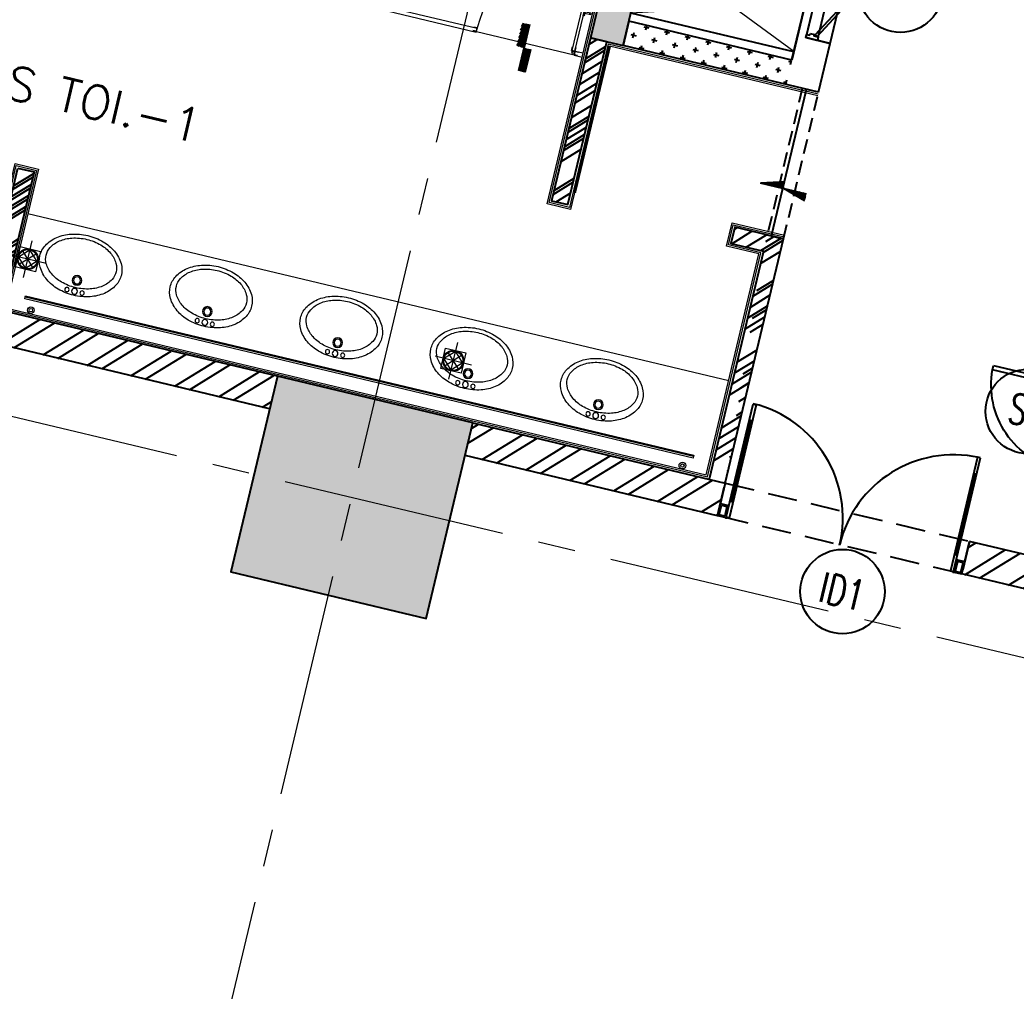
# Model space of a CAD drawing. Header units: millimetres. Extents: x 783817721 to 783927949, y 1443754877 to 1443839643.
# Drawn here: x 783833780 to 783839729, y 1443801996 to 1443807797 of the extents above; entities that cross this region are included whole.
import ezdxf
from ezdxf.enums import TextEntityAlignment as Align

# ---------------------------------------------------------------- set-up
doc = ezdxf.new("R2010")
doc.units = ezdxf.units.MM
doc.header["$LTSCALE"] = 700
doc.header["$PDMODE"] = 32
doc.header["$PDSIZE"] = 0.35
for name, pattern in [('( Hidden )', [0.375, 0.25, -0.125]), ('CENTER2', [28.575000000000003, 19.05, -3.175, 3.175, -3.175]), ('DASHED2', [0.375, 0.25, -0.125]), ('HIDDEN', [9.524999999999999, 6.35, -3.175]), ('HIDDEN2', [0.1875, 0.125, -0.0625])]:
    doc.linetypes.add(name, pattern=pattern)
doc.layers.get('0').update_dxf_attribs({"linetype": 'CONTINUOUS'})
doc.layers.get('Defpoints').update_dxf_attribs({"linetype": 'CONTINUOUS'})
for name, color, linetype in [('A-COL', 31, 'CONTINUOUS'), ('A-COL-HAT', 250, 'CONTINUOUS'), ('A-CONSTURCTION LINE HUB-04', 7, 'DASHED2'), ('A-DIM-GRID', 3, 'CONTINUOUS'), ('A-DOOR', 1, 'CONTINUOUS'), ('A-HATC-SECTN', 9, 'CONTINUOUS'), ('A-HATCH', 8, 'CONTINUOUS'), ('A-LINTEL', 8, 'HIDDEN2'), ('A-SILL', 2, 'CONTINUOUS'), ('A-SILL-XXX', 2, 'CONTINUOUS'), ('A-TAG-DOOR', 2, 'CONTINUOUS'), ('A-TAG-RMNAME', 6, 'CONTINUOUS'), ('A-TILE DROP', 8, 'CONTINUOUS'), ('A-WALL 100', 5, 'CONTINUOUS'), ('A-WALL 150', 6, 'CONTINUOUS'), ('A-WALL-XXX', 7, 'CONTINUOUS'), ('N-DOOR', 10, 'CONTINUOUS')]:
    doc.layers.add(name, color=color, linetype=linetype)
for name, color, linetype, lineweight in [('A-CUTOUT BELOW', 8, 'HIDDEN', 5), ('A-GRID', 31, 'CENTER2', 5), ('A-INT-FIXTURE', 250, 'CONTINUOUS', 9)]:
    doc.layers.add(name, color=color, linetype=linetype, lineweight=lineweight)
doc.styles.add('ROMANS', font='romans.shx')
doc.dimstyles.new('A-DIM-GRID-100', dxfattribs={"dimscale": 100, "dimtxt": 3, "dimasz": 2.25, "dimexe": 0.18, "dimexo": 0, "dimgap": 0.75, "dimtad": 1, "dimdec": 0, "dimzin": 0, "dimdsep": 46, "dimtxsty": 'ROMANS', "dimblk": 'AR-DIM-ARROW', "dimcen": 2, "dimclrd": 256, "dimclre": 8, "dimclrt": 7, "dimaunit": 1, "dimadec": 0, "dimazin": 0, "dimtfac": 1, "dimtdec": 0, "dimtix": 1, "dimtofl": 0, "dimtmove": 2, "dimatfit": 3, "dimldrblk": 'AR-LED-ARROW', "dimfxl": 0.18, "dimtolj": 1, "dimtzin": 0, "dimlwd": -1, "dimlwe": -1, "dimarcsym": 0})
pattern_1 = [(45, (0, 0), (-26.51650429449553, 26.51650429449553), [])]
pattern_2 = [(31.58264065913059, (783812088.3876706, 1443708293.096645), (-99.7701511760467, 162.2842165286223), []), (31.58264065913059, (783812175.7391644, 1443708272.258614), (-99.7701511760467, 162.2842165286223), [])]
pattern_3 = [(31.58264065913059, (783812088.3876706, 1443708293.096645), (-199.5403023520934, 324.5684330572446), []), (31.58264065913059, (783812175.7391644, 1443708272.258614), (-199.5403023520934, 324.5684330572446), []), (31.58264065913059, (783812263.0906577, 1443708251.420583), (-199.5403023520934, 324.5684330572446), []), (31.58264065913059, (783812350.442346, 1443708230.582506), (-199.5403023520934, 324.5684330572446), [])]
pattern_4 = [(31.5826028830894, (783888814.2766608, 1443798714.851827), (-149.6550662690944, 243.4264234630107), []), (31.5826028830894, (783888879.7902707, 1443798699.223261), (-149.6550662690944, 243.4264234630107), []), (31.5826028830894, (783888945.3038807, 1443798683.594694), (-149.6550662690944, 243.4264234630107), []), (31.5826028830894, (783889010.8176364, 1443798667.966094), (-149.6550662690944, 243.4264234630107), [])]

# ---------------------------------------------------------------- blocks, each defined once
blk = doc.blocks.new('T-DOOR')
for p, q in [((15.62951093912124, 751.8341574668884), (14.16014873981476, 753.3035955429077)), ((15.62890392541885, 682.7063477039337), (15.62951093912124, 751.8341574668884)), ((14.15850394964218, 679.8459477424622), (15.62890392541885, 682.7063477039337)), ((17.09752094745636, 690.1299450397491), (21.50492608547211, 693.0683166980742)), ((21.50492638349533, 706.2904205322266), (17.11766242980957, 707.7596814632415)), ((27.38110065460205, 707.7593402862548), (24.44337409734726, 706.2904200553894)), ((24.45928508043289, 693.0680127143859), (27.38110053539276, 690.1296417713165)), ((5.33676677942276, 298.6915349960327), (6.807166874408722, 301.5519354343414)), ((6.807166755199432, 347.1733775138855), (5.337804615497589, 348.6428155899048)), ((6.807166874408722, 301.5519354343414), (6.807166755199432, 347.1733775138855)), ((37.85666352510452, 331.0127501487732), (37.85635834932327, 316.3202040195465)), ((-750.9999997019768, 24.99999952316284), (-750.9999997019768, -7.152557373e-07)), ((-5.96046448e-08, 25), (1.192092896e-07, 0))]:
    blk.add_line(p, q)
at = {"color": 8}
blk.add_line((-749.9999997019768, -1), (-0.9999998211860656, -1.000000953674316), dxfattribs=at)
for points in [[(-26.7935534119606, 759.180643081665), (-34.1393306851387, 757.7116844654083), (-34.13952034711838, 750.3659455776213), (-26.79381877183914, 748.8966076374054)], [(-25.32482266426086, 743.0199780464172), (-26.79397070407868, 743.0200159549713), (-26.79343956708908, 763.5880870819092), (0.9383352994918824, 763.5877192020416), (0.9378041625022888, 743.0196487903595), (-2.000491559505462, 743.0197243690491), (-1.999999642372131, 762.0680537223815), (-25.32433080673218, 762.0683069229126)], [(-2, 762.0683069229126), (-25.32433068752289, 762.0683069229126), (-25.3243305683136, 26.99999952316284), (-1.99999988079071, 26.99999928474426)], [(0.9374366998672484, 753.3036839962006), (14.15911096334457, 753.3035957813263), (14.15850394964218, 679.8459477424622), (0.936829686164856, 679.8460359573363)], [(6.815306305885314, 778.2790467739105), (11.22210502624511, 778.279046535492), (11.22210502624511, 753.303418636322), (6.815306305885314, 753.303418636322)], [(17.09752112627029, 707.7596814632415), (15.62791723012924, 707.7596817016602), (15.62791728973389, 690.1299452781677), (17.09752106666565, 690.1299450397491)], [(24.44288074970245, 693.0680127143859), (21.5049262046814, 693.0680129528046), (21.5049262046814, 706.290420293808), (24.44288074970245, 706.290420293808)], [(30.31985157728195, 707.7593405246735), (27.38110059499741, 707.7593405246735), (27.38110053539276, 690.1296417713165), (30.31985151767731, 690.1296417713165)], [(-2.008485615253448, 348.6427521705627), (5.33676677942276, 348.6428158283234), (5.33676677942276, 298.6915349960327), (-2.008485615253448, 298.6914715766907)], [(48.14061760902404, 316.3202040195465), (6.806749463081359, 316.3202042579651), (6.806749463081359, 331.0127501487732), (48.14061766862869, 331.0127501487732)]]:
    blk.add_lwpolyline(points, close=True)
for points in [[(-776.7510416507721, 0), (-776.7510416507721, -1), (-749.9999996423721, -0.9999997615814208), (-749.9999996423721, 25.99999928474427), (-776.7510415315628, 25.99999904632568), (-776.7510415911674, 24.99999928474426), (-750.9999997019768, 24.99999952316284), (-750.9999997019768, 0), (-776.7510415315628, 2.384185791e-07)], [(-2.000000059604644, 52.75104165077209), (-0.9999999403953552, 52.75104141235352), (-1.000000059604644, 25.99999928474427), (-26.3243305683136, 25.9999988079071), (-26.32433050870896, 52.75104045867919), (-25.3243305683136, 52.75104093551636), (-25.32433068752289, 26.99999880790711), (-1.99999988079071, 26.99999928474426), (-2.000000059604644, 52.75104141235352)], [(25.75104212760925, 4.768371582e-07), (25.75104200839997, -0.9999995231628416), (-0.9999998211860656, -0.9999995231628416), (-1, 25.99999952316284), (25.75104188919068, 25.99999952316284), (25.75104194879532, 24.99999976158142), (0, 24.99999976158142), (1.192092896e-07, 4.768371582e-07), (25.75104200839997, 4.768371582e-07)]]:
    blk.add_lwpolyline(points)
for radius in [10.12499965708017, 9.124999657080172]:
    blk.add_circle((-11.12499964237213, 15.87499976158142), radius)
blk.add_arc((-14.54024678468704, 28.44103002548218), 735.2491660637323, 90.95489770892227, 180.190221112596, dxfattribs=at)
blk = doc.blocks.new('TILE DROPE')
at = {"layer": 'A-TILE DROP'}
h = blk.add_hatch(dxfattribs=at)
h.set_pattern_fill('ANSI31', color=256, scale=300)
h.set_pattern_definition(pattern_1)
h.paths.add_polyline_path([(5831274.573197973, 4325034.434176441), (5831198.573197973, 4325034.434176441), (5831198.573197973, 4325286.43417644), (5831274.573197973, 4325286.43417644)])
h = blk.add_hatch(dxfattribs=at)
h.set_pattern_fill('ANSI31', color=256, scale=300)
h.set_pattern_definition(pattern_1)
h.paths.add_polyline_path([(5831274.573197973, 4325034.434176441), (5831350.573197973, 4325034.434176441), (5831350.573197973, 4324782.43417644), (5831274.573197973, 4324782.43417644)])
blk.add_line((5831274.573197973, 4325286.43417644), (5831274.573197973, 4324782.43417644), dxfattribs=at)
blk = doc.blocks.new('WB 3')
for points in [[(-250, -159.1303787532275, 0.1293684893989128), (-232.3882984380486, -226.059151656857, 0.1063826227484079), (-176.7766952966363, -288.6295857728576, 0.0846107690955502), (-98.76025777096795, -327.6161080110622, 0.0737848785762292), (-2.84e-14, -342.2699136369486, 0.0737848785762384), (98.76025777097318, -327.6161080110596, 0.0846107690955502), (176.7766952966362, -288.6295857728577, 0.1063826227484126), (232.3882984380499, -226.0591516568544, 0.1293684893989083), (250, -159.1303787532276, 0.1293684893989083), (232.3882984380499, -92.20160584960092, 0.1063826227484126), (176.7766952966363, -29.63117173359757, 0.0846107690955331), (98.76025777096923, 9.355350504609588, 0.07378487857621499), (0, 24.0091561304933, 0.07378487857621699), (-98.76025777096659, 9.355350504609618, 0.08461076909554), (-176.7766952966363, -29.63117173359754, 0.1063826227484032), (-232.3882984380472, -92.20160584959558, 0.1293684893989172)], [(-215.1162790697675, -170.7582857299717, 0.1293684893988883), (-202.0226503276794, -220.5172770165973, 0.1063826227484127), (-156.1619186901664, -272.1166865883756, 0.0846107690955259), (-88.6313326874693, -305.8631992010247, 0.0737848785762556), (-2.84e-14, -319.0140996834602, 0.0737848785763097), (88.63133268752472, -305.8631992010035, 0.0846107690954658), (156.161918690165, -272.1166865883731, 0.1063826227484069), (202.0226503276794, -220.5172770166, 0.129368489398897), (215.1162790697674, -170.7582857299718, 0.12936848939889), (202.0226503276794, -120.9992944433463, 0.106382622748425), (156.1619186901598, -69.39988487156269, 0.0846107690955857), (88.63133268739261, -35.65337225889776, 0.0737848785761731), (0, -22.50247177648342, 0.0737848785761748), (-88.63133268738994, -35.65337225889243, 0.0846107690956041), (-156.1619186901651, -69.39988487156792, 0.1063826227484067), (-202.0226503276767, -120.9992944433436, 0.1293684893988953)]]:
    blk.add_lwpolyline(points, format="xyb", close=True)
for centre, radius in [((-46.51162790697671, 0), 12.7906976744186), ((0, 0), 17.44186046511628), ((46.51162790697673, 0), 12.7906976744186), ((0, -66.78325332612786), 29.06976744186046), ((0, -66.78325332612786), 20.93023255813953)]:
    blk.add_circle(centre, radius)
blk = doc.blocks.new('FLR TRAP 5')
for p, q in [((-62.50000000001454, 62.50000000001454), (62.49999999998546, 62.50000000001454)), ((-62.50000000001454, -62.49999999998546), (-62.50000000001454, 62.50000000001454)), ((-1.45448e-11, 112.5000000000145), (-1.45448e-11, -112.4999999999854)), ((62.49999999998546, 62.50000000001454), (62.49999999998546, -62.49999999998546)), ((112.4999999999854, 1.45448e-11), (-112.5000000000145, -1.4559e-11)), ((1.007608666419407, 57.57615116132364), (-57.57615116129453, -1.0076086663612)), ((-57.57615116129453, 1.007608666419393), (1.007608666419407, -57.57615116129455)), ((40.71872086507211, 40.71872086507209), (-40.71872086510119, -40.718720865043)), ((-40.71872086510119, 40.71872086507209), (40.71872086507211, -40.718720865043)), ((-1.007608666332082, 57.57615116132364), (57.57615116132365, -1.0076086663612)), ((57.57615116132365, 1.007608666419393), (-1.007608666332082, -57.57615116129455)), ((62.49999999998546, -62.49999999998546), (-62.50000000001454, -62.49999999998546))]:
    blk.add_line(p, q)
for radius in [62.58496728986274, 57.58496728986274]:
    blk.add_circle((-1.45448e-11, 1.45448e-11), radius)
blk = doc.blocks.new('125')
at = {"layer": 'A-INT-FIXTURE'}
h = blk.add_hatch(dxfattribs=at)
h.set_pattern_fill('GOST_GLASS', color=256, scale=0.9999999999999971, angle=-450.0000000129981, style=0)
h.set_pattern_definition([(301.5826028437715, (280146.7547101378, -12001.11393332481), (-1.968952387688357, -8.253679573076234), [4.999999999999967, -6.999999999999959]), (301.5826028437715, (280146.2624720931, -12003.17735147476), (-1.968952387688357, -8.253679573076234), [1.999999999999989, -9.999999999999934]), (301.5826028437715, (280148.8181295395, -12001.6061694622), (-1.968952387688357, -8.253679573076234), [1.999999999999989, -9.999999999999934])])
h.paths.add_polyline_path([(280143.2134216428, -8864.246218442917), (280143.2134217024, -8858.246228218079), (276040.7531757951, -8858.246217489243), (276040.7531757355, -8864.246218681335)])
for p, q in [((279165.2133207321, -6426.246110439301), (279165.2133226991, -6576.246111631393)), ((277490.2110751271, -6701.246265172958), (278292.412299037, -6701.24623632431)), ((277565.2131695747, -6676.246261835098), (278292.412299037, -6676.246239900589)), ((278943.2133674622, -6676.246244668961), (278894.0144359469, -6676.246208667755)), ((278943.2133681178, -6701.246207237244), (278894.0144352317, -6701.246206760406)), ((275940.7531576753, -8375.81173658371), (280243.2133995295, -8375.811573505402))]:
    blk.add_line(p, q, dxfattribs=at)
for points in [[(280365.2133265734, -6588.246064424515), (279077.2133367062, -6588.246113300323), (279077.21337533, -7590.246115684509), (278953.2133750319, -7590.246118783951), (278953.2133549452, -5188.246120214462)], [(272952.2132746577, -5188.246356725693), (272952.2134357095, -8864.249310970306), (275806.754511714, -8864.243819236755), (275806.7545443773, -8114.247070550919), (275930.7531490922, -8114.246705055237), (275930.7531766891, -8964.24623632431), (280253.2134225368, -8964.246129989624), (280253.2133687139, -7588.142090082169), (280053.3179323673, -7588.142098426819), (280053.3179273009, -7464.246078968048), (280365.2133632302, -7464.246062517166)], [(280365.213327229, -6598.246065616608), (279087.213336885, -6598.246112823486), (279087.2133752704, -7600.246114492416), (278943.2133748531, -7600.246118545532), (278943.2133548856, -5198.246120691299)], [(272962.2132752538, -5198.246359825134), (272962.2134348154, -8854.249291658401), (275796.7545120716, -8854.243839025497), (275796.7545452118, -8104.247099399567), (275940.7531490922, -8104.246675014496), (275940.7531758547, -8954.246235609055), (280243.2134215236, -8954.246128320694), (280243.2133697271, -7598.142091751099), (280043.3179325461, -7598.142099618912), (280043.3179270625, -7454.246079683304), (280365.2133629918, -7454.246064186096)]]:
    blk.add_lwpolyline(points, dxfattribs=at)
at = {"layer": 'A-INT-FIXTURE', "const_width": 17.99999999999995}
blk.add_lwpolyline([(279087.2133755684, -7498.246115207672), (279087.213336885, -6598.246112823486)], dxfattribs=at)
at = {"layer": 'A-INT-FIXTURE'}
for points in [[(280143.2134210467, -8858.246227025986), (280143.2134205699, -8864.246227741241), (276040.7531757355, -8864.246218681335), (276040.7531754375, -8858.246220827103)], [(280143.2134215832, -8864.246226549149), (280143.2134215236, -8876.246227502823), (276040.7531761527, -8876.246213436127), (276040.7531744838, -8864.246213912964)]]:
    blk.add_lwpolyline(points, close=True, dxfattribs=at)
for centre, radius in [((276091.5067002773, -8933.733284235), 19.99999999999998), ((280091.5706695914, -8933.733295679092), 19.99999999999998), ((276091.5067002773, -8933.733284235), 9.99999999999999), ((280091.5706695914, -8933.733295679092), 9.99999999999999)]:
    blk.add_circle(centre, radius, dxfattribs=at)
at = {"layer": 'A-INT-FIXTURE', "xscale": 0.8010680920605217, "yscale": 0.8010680920605217, "zscale": 0.8010680920605217, "rotation": 2.936940935179689e-06}
blk.add_blockref('T-DOOR', (278894.0144370198, -6696.272911310196), dxfattribs=at)
at = {"layer": 'A-INT-FIXTURE', "xscale": 0.5624999999999987, "yscale": 0.5624999999999987, "zscale": 0.5624999999999987}
blk.add_blockref('TILE DROPE', (-3001498.728488147, -2439556.725122929), dxfattribs=at)
at = {"layer": 'A-INT-FIXTURE', "rotation": 180.0000022126744}
for p, xscale in [((276318.7531579733, -8763.6990442276), -1), ((277118.7531581521, -8763.69901752472), -1), ((277918.7531578541, -8763.698986291885), -1), ((278718.7531577945, -8763.698954820633), -0.9999999999999999), ((279518.7531577349, -8763.698924064636), -0.9999999999999999)]:
    blk.add_blockref('WB 3', p, dxfattribs=dict(at, xscale=xscale))
at = {"layer": 'A-INT-FIXTURE', "rotation": 269.9999998925817}
for p in [(276003.4578562379, -8641.720783233643, -1.205305526077796e-05), (278615.699852109, -8641.720784187317, -1.205305526077796e-05)]:
    blk.add_blockref('FLR TRAP 5', p, dxfattribs=at)
blk = doc.blocks.new('col-2 -15')
at = {"layer": 'A-COL', "ltscale": 0.1}
h = blk.add_hatch(color=250, dxfattribs=at)
h.dxf.hatch_style = 1
h.paths.add_polyline_path([(10850.40703094006, 21099.8903067112), (9649.999994933605, 21099.89030504227), (9649.99999409914, 22000.00000023842), (10849.99999386072, 22000.00000071526), (10849.99999350309, 22200.00000095367), (8549.999993562698, 22200), (8549.999993562698, 22550), (8349.999993503094, 22549.99999976158), (8349.999993383884, 21999.99999976158), (9449.99999397993, 22000), (9449.999994039536, 22000.00000023842), (9449.999993741512, 22000.00000047684), (9449.999995350838, 19549.99999904633), (9649.999996066093, 19550.00000095367), (9649.99999499321, 20899.89030623436), (10850.40703111887, 20899.89030575752)])
at = {"layer": 'A-COL-HAT', "ltscale": 0.1}
h = blk.add_hatch(color=256, dxfattribs=at)
h.dxf.hatch_style = 1
h.paths.add_polyline_path([(8100.000000178814, 17149.99994182587), (8100.00000089407, 15949.99994158745), (9300.000000059605, 15949.99994158745), (9300.00000011921, 17149.99994182587)])
at = {"layer": 'A-COL', "ltscale": 0.1}
blk.add_line((9649.999996125698, 19550.00000071526), (9649.99999499321, 20899.89030623436), dxfattribs=at)
for points in [[(9449.999994039536, 22000.00000023842), (9449.999993741512, 22000.00000047684), (9449.999995350838, 19549.99999904633), (9649.999995946884, 19550.00000095367)], [(9449.999994039536, 22000.00000023842), (9449.999995529652, 19549.99999880791), (9649.999996125698, 19550.00000071526)]]:
    blk.add_lwpolyline(points, dxfattribs=at)
blk.add_lwpolyline([(8100.000000178814, 17149.99994182587), (8100.00000089407, 15949.99994158745), (9300.000000059605, 15949.99994158745), (9300.00000011921, 17149.99994182587)], close=True, dxfattribs=at)
at = {"layer": 'A-GRID', "color": 1, "ltscale": 0.1}
for p, q in [((8699.999999940395, -5272.462513685226), (8700.000000536442, 48139.09744930267)), ((-3710.599062204361, 16549.99918746948), (95723.80444318056, 16549.99999904633))]:
    blk.add_line(p, q, dxfattribs=at)
blk = doc.blocks.new('1000 SINGLE 1')
for p, q in [((120, 925), (75.00000000000007, 925)), ((75.00000000000007, 925), (75, 75)), ((120, 74.99999999999999), (120, 925)), ((15, -9e-16), (15, 75)), ((15, 75), (75, 75)), ((75, 75), (75, 30)), ((75, 75), (120, 74.99999999999999)), ((75, 30), (110, 30)), ((110, 30), (110, -6.7e-15)), ((925, 29.99999999999995), (890, 29.99999999999995)), ((890, 29.99999999999995), (890, -5.45e-14)), ((985, 74.99999999999993), (925, 74.99999999999993)), ((925, 74.99999999999993), (925, 29.99999999999995)), ((985, -6.03e-14), (985, 74.99999999999993)), ((110, -6.7e-15), (15, -9e-16)), ((890, -5.45e-14), (985, -6.03e-14))]:
    blk.add_line(p, q)
at = {"color": 8}
for p, q in [((0, 0), (4.6e-15, 75)), ((4.6e-15, 75), (15, 75)), ((15, -9e-16), (0, 0)), ((15, 75), (15, -9e-16)), ((1000, 74.99999999999993), (985, 74.99999999999993)), ((985, 74.99999999999993), (985, -6.03e-14)), ((1000, -6.12e-14), (1000, 74.99999999999993)), ((985, -6.03e-14), (1000, -6.12e-14))]:
    blk.add_line(p, q, dxfattribs=at)
blk.add_arc((75, 75), 850, 0, 90, dxfattribs=at)
blk = doc.blocks.new('1.5m door')
for p, q in [((2519273.802538753, -532057.0602469444), (2519254.802445531, -532057.060246706)), ((2520631.809193015, -532057.059928894), (2520650.809286058, -532057.059928894)), ((2519254.802445531, -532554.5626847744), (2519273.802538753, -532554.5626838207)), ((2520650.809286118, -532554.562366724), (2520631.809192836, -532554.5623664856))]:
    blk.add_line(p, q)
at = {"color": 8}
for p, q in [((2520641.309239566, -532554.5623672009), (2520641.309239805, -532057.059928894)), ((2519264.30249238, -532554.5626847744), (2519264.302492321, -532059.5597531796))]:
    blk.add_line(p, q, dxfattribs=at)
for points in [[(2519254.80244565, -531959.5592625141), (2519273.802538574, -531959.5592627525), (2519273.802538812, -532654.5631742477), (2519254.802445889, -532654.5631744862)], [(2520650.809286118, -531957.0594387054), (2520631.809193254, -531957.059438467), (2520631.809193373, -532654.5628564358), (2520650.809286356, -532654.5628564358)], [(2519202.802190721, -532582.0628192425), (2519252.802435756, -532582.0628190041), (2519252.802435994, -532657.0631866455), (2519202.802190959, -532657.0631864071)], [(2519210.802230179, -532590.06285882), (2519244.802396774, -532590.06285882), (2519244.802396894, -532649.0631477833), (2519210.802229822, -532649.063147068)], [(2520702.809541166, -532582.0625011921), (2520652.809295893, -532582.0625009537), (2520652.809296191, -532657.0628685951), (2520702.809541106, -532657.0628688335)], [(2520694.809501588, -532590.0625405312), (2520660.809335351, -532590.0625402927), (2520660.809335053, -532649.0628299713), (2520694.809502006, -532649.0628299713)]]:
    blk.add_lwpolyline(points, close=True)
for centre in [(2519255.302448213, -532657.0631868839), (2520650.309283853, -532657.0628693104)]:
    blk.add_circle(centre, 2.500012250156782)
for centre, radius, start, end in [((2519251.295570612, -532658.5619997978), 701.5110091208705, 359.9182699290106, 89.71357485209845), ((2520651.416247308, -532655.5982410908), 698.6119163730591, 90.82895092805374, 180.1201294560243)]:
    blk.add_arc(centre, radius, start, end, dxfattribs=at)
blk = doc.blocks.new('TAG-DOOR-WINOW')
blk.add_circle((0, 0), 2.8)
at = {"style": 'ROMANS', "width": 0.7}
blk.add_attdef('DW', text='', height=2, dxfattribs=at).set_placement((0, 0), align=Align.MIDDLE_CENTER)
blk = doc.blocks.new('IH')
for p, q in [((0, 71), (0, 0)), ((20, 71), (0, 71)), ((20.00000000005821, 71), (20, 46.42307692307804)), ((879.9999999999997, 71), (20.00000000005457, 71.00000000000726)), ((879.9999999999416, 71), (879.9999999999997, 46.42307692307804)), ((879.9999999999997, 71), (899.9999999999997, 71)), ((899.9999999999997, 71), (899.9999999999997, 0)), ((0, 0), (20.00000000005821, 0)), ((20, 46.42307692307804), (30, 46.42307692307804)), ((20, 0), (20, 19.61188811188913)), ((20, 19.61188811188913), (29.9999999999418, 19.61188811186002)), ((20, -7.276000000000001e-12), (882.7622377622391, 0)), ((30, 19.61188811188913), (30, 46.42307692307804)), ((879.9999999999997, 46.42307692307804), (869.9999999999999, 46.42307692310715)), ((869.9999999999999, 19.61188811191823), (869.9999999999999, 46.42307692310715)), ((879.9999999999997, 19.61188811188913), (870.0000000000581, 19.61188811188913)), ((879.9999999999997, 0), (879.9999999999997, 19.61188811188913)), ((899.9999999999997, 0), (879.9999999999416, 0))]:
    blk.add_line(p, q)
for points in [[(28.79589034966445, 51.30466307917647), (21.50000000004261, 64.41076791647633), (395.8977281855754, 272.8300355706738), (403.1936185351971, 259.7239307333738)], [(871.2041096503356, 51.30466307917318), (496.8063814648028, 259.7239307333705), (504.1022718144247, 272.8300355706703), (878.4999999999573, 64.41076791647303)]]:
    blk.add_lwpolyline(points, close=True)
at = {"color": 8}
for centre, radius, start, end in [((20.28661836110758, 64.24160370618948), 429.7158658308628, 0.9011618615983678, 39.09539754827856), ((877.9613768996456, 64.47174596385307), 428.0618258529983, 140.7770848531762, 179.1261638338901)]:
    blk.add_arc(centre, radius, start, end, dxfattribs=at)
for centre, start, end in [((23.00000000017463, 71), 0, 180), ((23.00000000017463, 71), 180, 0), ((876.9999999998253, 71), 0, 180), ((876.9999999998253, 71), 180, 0)]:
    blk.add_arc(centre, 1.5, start, end)
blk = doc.blocks.new('A$Cc2280a50')
at = {"layer": 'A-CUTOUT BELOW'}
for p, q in [((-1000.00704574585, -200.0013039112091), (-600.0066528320312, -500.0007836818695)), ((-1000.006655812263, -500.0013041496277), (-300.0070434808731, -200.000391960144)), ((-600.0000001788139, -499.9999995231628), (-1000.000000178814, -199.9999990463257)), ((-600.0055457353592, -1350.258213281631), (-300.0070480704308, -200.0003936290741)), ((-600.0000000596046, -500), (-300.0120551437077, -1650.254866123195)), ((-1000.005548596382, -1350.25873374939), (-300.0051552057266, -1650.257823228836)), ((-1000.005157768726, -1650.25873374939), (-600.0055457353592, -1350.258213281631)), ((-1000.003262519836, -3050.001305580139), (-300.0020879507065, -4000.000391960144)), ((-300.0000001192093, -3050.000391721725), (-1000.002087295055, -4000.001306533813)), ((-3199.999569714069, -3550.000052690506), (-4199.999569714069, -3250.000053405762)), ((-3899.999568104744, -4099.861926078796), (-4199.999569714069, -3250.000053405762)), ((-3899.999569118023, -3550.000054121017), (-3199.999569952488, -3250.000052213669)), ((-3899.999568462372, -3550.000054121017), (-4199.999571979046, -4399.861925363541)), ((-3199.999569773674, -4099.861927270889), (-4199.999569654465, -4399.861925601959)), ((-3899.999569237232, -4099.861925601959), (-3199.999570071697, -4395.861926555634)), ((-1000.001760303974, -4200.001304626465), (-300.0005872249603, -5150.000391483307)), ((-300.0005879402161, -4200.001304626465), (-1000.001759171486, -5150.000392198563))]:
    blk.add_line(p, q, dxfattribs=at)
for points in [[(-300.0000002384186, -2850.001934528351), (-1000.00489372015, -1850.001306295395)], [(-300.0048944354057, -1850.000391960144), (-1000.003588914871, -2850.001306056976)]]:
    blk.add_lwpolyline(points, dxfattribs=at)
at = {"layer": 'A-SILL-XXX'}
for p, q in [((-1000.000000178814, -199.9999990463257), (-1000, -499.9999990463257)), ((-600.006652712822, -500.0007841587067), (-1000.006656110287, -500.0013055801392)), ((-600.0000001788139, -499.9999995231628), (-1000.000000059605, -499.9999992847443)), ((-600.0055457949638, -1350.25821352005), (-600.006652712822, -500.0007834434509)), ((-1000.005548596382, -1350.25873374939), (-600.0055457949638, -1350.25821352005)), ((-1000.005548477173, -1350.258733510971), (-1000.005157530308, -1650.254865884781)), ((-1000.005157530308, -1650.254865884781), (-300.0000002980232, -1650.254866123199)), ((-1000.004893839359, -1850.001306295395), (-1000.003588736057, -2850.001305341721)), ((-300.003328025341, -3050.000392436981), (-1000.003327786922, -3050.001305818558)), ((-1000.003327965736, -3050.001305580139), (-1000.002088069916, -4000.001306295395)), ((-3199.999570071697, -4445.861926794052), (-3199.999569833279, -3250.000052690506)), ((-3199.999569714069, -3550.000052690506), (-3899.999569177628, -3550.000053882599)), ((-3899.999569177628, -3550.000053882599), (-3899.999568998814, -4099.861926078796)), ((-3199.999569654465, -4099.861925125122), (-3899.999568998814, -4099.861926078796)), ((-1000.001826703548, -4200.001305341721), (-300.0018273591995, -4200.000392913818)), ((-1000.001826763153, -4200.001305580139), (-1000.000587165356, -5150.001305580139)), ((-3199.999569416046, -4399.861925601959), (-4199.999571979046, -4399.861925363541))]:
    blk.add_line(p, q, dxfattribs=at)
blk = doc.blocks.new('AR-DIM-ARROW')
at = {"color": 6}
blk.add_line((-0.3535533905933335, -0.3535533905933335), (0.3535533905933335, 0.3535533905933335), dxfattribs=at)
for p, q in [((0, -0.5), (0, 0.5)), ((-1, 0), (0, 0))]:
    blk.add_line(p, q)
blk = doc.blocks.new('*D98')
at = {"layer": 'A-DIM-GRID', "color": 8, "transparency": 16777216}
for p, q in [((783842163.9411302, 1443831689.779889), (783830343.2802594, 1443834509.65203)), ((783832014.7721014, 1443788259.414753), (783819994.1495955, 1443791126.988647))]:
    blk.add_line(p, q, dxfattribs=at)
at = {"layer": 'A-DIM-GRID', "transparency": 16777216}
blk.add_line((783830308.5792177, 1443834286.616522), (783820063.8680339, 1443791341.670597), dxfattribs=at)
at = {"layer": 'Defpoints', "color": 0, "transparency": 16777216}
for p in [(783842163.9411302, 1443831689.779889), (783820011.6582937, 1443791122.811868), (783832014.7721014, 1443788259.414753)]:
    blk.add_point(p, dxfattribs=at)
at = {"layer": 'A-DIM-GRID', "transparency": 16777216, "xscale": 225, "yscale": 225, "zscale": 225}
for p, rotation in [((783830360.7889577, 1443834505.475251), 76.58260137386257), ((783820011.6582937, 1443791122.811868), 256.5826013738626)]:
    blk.add_blockref('AR-DIM-ARROW', p, dxfattribs=dict(at, rotation=rotation))
at = {"layer": 'A-DIM-GRID', "color": 7, "transparency": 16777216, "insert": (783824967.3648973, 1443812866.3533), "char_height": 300, "attachment_point": 5, "rotation": 76.5826013738626, "style": 'ROMANS'}
blk.add_mtext('\\A1;44600', dxfattribs=at)
blk = doc.blocks.new('AR-LED-ARROW')
for p, q in [((-0.3535533905933335, 0.3535533905933335), (-0.3818376618407981, 0.3252691193458723)), ((0, 0), (-0.3818376618407981, 0.3252691193458723)), ((0, 0), (-0.3535533905933335, 0.3535533905933335)), ((0, 0), (-1, 0)), ((0, 0), (-0.3818376618407981, -0.3252691193458723)), ((0, 0), (-0.3535533905933335, -0.3535533905933335)), ((-0.3535533905933335, -0.3535533905933335), (-0.3818376618407981, -0.3252691193458723))]:
    blk.add_line(p, q)
blk = doc.blocks.new('*D99')
at = {"layer": 'A-DIM-GRID', "color": 8, "transparency": 16777216}
for p, q in [((783830850.3232619, 1443824219.385974), (783834035.6101902, 1443837571.835761)), ((783922822.1838353, 1443802938.892019), (783925858.5459169, 1443815667.061613))]:
    blk.add_line(p, q, dxfattribs=at)
at = {"layer": 'A-DIM-GRID', "transparency": 16777216}
blk.add_line((783834250.2921414, 1443837502.117328), (783925635.5104083, 1443815701.762649), dxfattribs=at)
at = {"layer": 'Defpoints', "color": 0, "transparency": 16777216}
for p in [(783830850.3232619, 1443824219.385974), (783925854.3691382, 1443815649.552914), (783922822.1838353, 1443802938.892019)]:
    blk.add_point(p, dxfattribs=at)
at = {"layer": 'A-DIM-GRID', "transparency": 16777216, "xscale": 225, "yscale": 225, "zscale": 225}
for p, rotation in [((783834031.4334115, 1443837554.327062), 166.5826029587621), ((783925854.3691382, 1443815649.552914), 346.5826029587622)]:
    blk.add_blockref('AR-DIM-ARROW', p, dxfattribs=dict(at, rotation=rotation))
at = {"layer": 'A-DIM-GRID', "color": 7, "transparency": 16777216, "insert": (783879995.1110089, 1443826820.798718), "char_height": 300, "attachment_point": 5, "rotation": 346.5826029587621, "style": 'ROMANS'}
blk.add_mtext('\\A1;94400', dxfattribs=at)

msp = doc.modelspace()

# ---------------------------------------------------------------- hatches: boundary and pattern name
at = {"layer": 'A-CONSTURCTION LINE HUB-04'}
h = msp.add_hatch(dxfattribs=at)
h.set_pattern_fill('ANGLE', color=1)
h.set_pattern_definition([(346.5826029032744, (783811518.0437944, 1443793817.24015), (1.620822193343547, 6.794347681533895), [5.08, -1.905]), (76.58260290327445, (783811518.0437944, 1443793817.24015), (-6.794347681533895, 1.620822193343548), [5.079999999999999, -1.905])])
edge = h.paths.add_edge_path()
edge.add_line((783836230.159646, 1443811002.010445), (783835220.7714517, 1443806770.741666))
at = {"layer": 'A-HATC-SECTN'}
h = msp.add_hatch(dxfattribs=at)
h.set_pattern_fill('ZIGZAG', color=1, scale=49.99999999999999, angle=4.232795397838308e-08)
h.set_pattern_definition([(346.5826029456024, (783811518.0437944, 1443793817.24015), (191.2538607058054, 117.5801248728899), [158.75, -158.75]), (76.58260294560243, (783811672.4607872, 1443793780.403282), (-117.5801248728899, 191.2538607058054), [158.7499999999999, -158.7499999999999])])
h.paths.add_polyline_path([(783839223.6581367, 1443805180.459085), (783840747.5633814, 1443804816.924699), (783840894.5240908, 1443805432.9715), (783839370.618846, 1443805796.505886)], flags=9)
at = {"layer": 'A-HATCH'}
h = msp.add_hatch(dxfattribs=at)
h.set_pattern_fill('ANSI32', color=256, scale=19.99999999999999, angle=3.774722192838826e-05, style=0)
h.set_pattern_definition(pattern_2)
h.paths.add_polyline_path([(783831503.8152663, 1443810690.213327), (783832476.5208853, 1443810458.170706), (783832754.9720306, 1443811625.417448), (783831782.2664142, 1443811857.46007), (783830529.2362562, 1443806604.849727), (783835271.1761506, 1443805473.641946), (783835317.5846748, 1443805668.18307), (783830770.1859043, 1443806752.982327), (783831651.9478656, 1443810449.263679), (783837512.4991804, 1443809051.206927), (783837558.9077039, 1443809245.74805), (783832671.0620087, 1443810411.762182), (783832949.5131552, 1443811579.008924), (783836767.3827114, 1443810668.241633), (783836813.7912357, 1443810862.782757), (783832023.2160624, 1443812005.59267), (783832904.9780242, 1443815701.874023), (783837452.3767941, 1443814617.074767), (783837498.7853181, 1443814811.615889), (783832756.8454255, 1443815942.823674), (783831782.2664135, 1443811857.46007)])
h = msp.add_hatch(dxfattribs=at)
h.set_pattern_fill('CROSS', color=256, scale=9.999999999999995, angle=3.774722192838826e-05, style=0)
h.set_pattern_definition([(346.5826028830893, (783888814.2766608, 1443798714.851827), (76.50154433363684, 47.03204986568832), [31.74999999999999, -95.24999999999996]), (76.58260288308942, (783888826.0346733, 1443798695.726441), (-47.03204986568832, 76.50154433363684), [31.74999999999999, -95.24999999999997])])
h.paths.add_polyline_path([(783837416.986416, 1443807788.913979), (783838389.6920719, 1443807556.871348), (783838354.8862203, 1443807410.967777), (783837382.1805646, 1443807643.010408)])
h = msp.add_hatch(dxfattribs=at)
h.set_pattern_fill('ANSI34', color=256, scale=14.99999999999999, angle=3.774722192838826e-05)
h.set_pattern_definition(pattern_4)
h.paths.add_polyline_path([(783837187.6343541, 1443807689.420088), (783836955.5910816, 1443806716.714579), (783837052.861628, 1443806693.510252), (783837284.9049008, 1443807666.215762)])
h = msp.add_hatch(dxfattribs=at)
h.set_pattern_fill('ANSI34', color=256, scale=19.99999999999999, angle=3.774722192838826e-05)
h.set_pattern_definition(pattern_3)
h.paths.add_polyline_path([(783837187.6394968, 1443807689.418963), (783836955.5968648, 1443806716.713301), (783837052.8674268, 1443806693.509039), (783837284.9100589, 1443807666.214701)])
h = msp.add_hatch(dxfattribs=at)
h.set_pattern_fill('ANSI34', color=256, scale=14.99999999999999, angle=3.774722192838826e-05)
h.set_pattern_definition([(31.58264065913059, (783812088.3876706, 1443708293.096645), (-149.6552267640701, 243.4263247929335), []), (31.58264065913059, (783812153.9012907, 1443708277.468122), (-149.6552267640701, 243.4263247929335), []), (31.58264065913059, (783812219.4149112, 1443708261.839599), (-149.6552267640701, 243.4263247929335), []), (31.58264065913059, (783812284.9286772, 1443708246.211041), (-149.6552267640701, 243.4263247929335), [])])
h.paths.add_polyline_path([(783833767.3945508, 1443806911.834921), (783833864.6637824, 1443806888.630976), (783833667.4282748, 1443806061.834223), (783833570.1590428, 1443806085.038167)])
h = msp.add_hatch(dxfattribs=at)
h.set_pattern_fill('ANSI34', color=256, scale=14.99999999999999, angle=3.774722192838826e-05)
h.set_pattern_definition(pattern_4)
h.paths.add_polyline_path([(783833767.3947341, 1443806911.83569), (783833864.6639657, 1443806888.631745), (783833667.4284581, 1443806061.834992), (783833570.1592263, 1443806085.038936)])
h = msp.add_hatch(dxfattribs=at)
h.set_pattern_fill('ANSI34', color=256, scale=14.99999999999999, angle=3.774722192838826e-05)
h.set_pattern_definition(pattern_4)
h.paths.add_polyline_path([(783838243.3184198, 1443806512.328458), (783838340.5889815, 1443806489.124197), (783837992.5250406, 1443805030.065707), (783837895.2544788, 1443805053.269969)])
h = msp.add_hatch(dxfattribs=at)
h.set_pattern_fill('ANSI34', color=256, scale=19.99999999999999, angle=3.774722192838826e-05)
h.set_pattern_definition(pattern_3)
edge = h.paths.add_edge_path()
edge.add_line((783837992.5250409, 1443805030.065707), (783838340.5889865, 1443806489.124192))
edge.add_line((783838340.5889865, 1443806489.124192), (783838048.8790109, 1443806558.712715))
edge.add_line((783838048.8790109, 1443806558.712715), (783838025.6988766, 1443806461.543295))
edge.add_line((783838025.6988765, 1443806461.543295), (783838220.1382896, 1443806415.159035))
h = msp.add_hatch(dxfattribs=at)
h.set_pattern_fill('ANSI32', color=256, scale=19.99999999999999, angle=3.774722192838826e-05, style=0)
h.set_pattern_definition(pattern_2)
h.paths.add_polyline_path([(783837992.5250669, 1443805030.065049), (783836484.8311846, 1443805389.731155), (783836438.4226602, 1443805195.190031), (783837946.1165425, 1443804835.523926)])
h = msp.add_hatch(dxfattribs=at)
h.set_pattern_fill('ANSI32', color=256, scale=19.99999999999999, angle=3.774722192838826e-05, style=0)
h.set_pattern_definition(pattern_2)
h.paths.add_polyline_path([(783843028.7977022, 1443803623.03179), (783843075.2062265, 1443803817.572913), (783840813.3709369, 1443804357.142318), (783840618.8298128, 1443804403.550843), (783839451.7729131, 1443804681.956701), (783839405.364389, 1443804487.415579)])

# ---------------------------------------------------------------- linework, layer by layer
at = {"layer": 'A-LINTEL', "elevation": -1.504551567413402e-08}
msp.add_lwpolyline([(783838243.318418, 1443806512.328459), (783838340.5889833, 1443806489.124196), (783838549.427344, 1443807364.559253), (783838452.1567785, 1443807387.763516)], close=True, dxfattribs=at)
at = {"layer": 'A-LINTEL', "linetype": '( Hidden )', "elevation": -1.504551567413402e-08}
msp.add_lwpolyline([(783837992.5253322, 1443805030.066164), (783839451.7730466, 1443804681.956786), (783839405.3644062, 1443804487.415559), (783837946.1166921, 1443804835.524938)], close=True, dxfattribs=at)
at = {"layer": 'A-SILL'}
msp.add_line((783838267.6360693, 1443806506.527388, -1.504567454569086e-08), (783838476.4744191, 1443807381.962448, -1.504566600930782e-08), dxfattribs=at)
at = {"layer": 'A-SILL-XXX'}
msp.add_line((783838459.3374511, 1443807848.819663, -1.504566173980695e-08), (783838389.692613, 1443807556.873619, -1.504566458657808e-08), dxfattribs=at)
at = {"layer": 'A-SILL-XXX', "elevation": -1.504551567413402e-08}
msp.add_lwpolyline([(783838827.8843395, 1443808531.830504), (783838681.9784937, 1443808566.636898), (783838473.140134, 1443807691.201841), (783838619.0459799, 1443807656.395447)], close=True, dxfattribs=at)
at = {"layer": 'A-WALL 100'}
msp.add_line((783838220.1382908, 1443806415.159034, -1.504567549319178e-08), (783837895.254479, 1443805053.269969, -1.504568877299662e-08), dxfattribs=at)
at = {"layer": 'A-WALL 100', "elevation": -1.504551567413402e-08}
for points in [[(783837187.6343541, 1443807689.420088), (783836955.5910816, 1443806716.714579), (783837052.861628, 1443806693.510252), (783837284.9049008, 1443807666.215762)], [(783837187.6394968, 1443807689.418963), (783836955.5968648, 1443806716.713301), (783837052.8674268, 1443806693.509039), (783837284.9100589, 1443807666.214701)], [(783833767.3945508, 1443806911.834921), (783833864.6637824, 1443806888.630976), (783833667.4282748, 1443806061.834223), (783833570.1590428, 1443806085.038167)], [(783833767.3947341, 1443806911.83569), (783833864.6639657, 1443806888.631745), (783833667.4284581, 1443806061.834992), (783833570.1592263, 1443806085.038936)]]:
    msp.add_lwpolyline(points, close=True, dxfattribs=at)
msp.add_lwpolyline([(783837992.5250409, 1443805030.065707), (783838340.5889865, 1443806489.124192), (783838048.8790109, 1443806558.712715), (783838025.6988765, 1443806461.543295), (783838220.1382897, 1443806415.159035)], dxfattribs=at)
at = {"layer": 'A-WALL 150'}
for p, q in [((783837416.9869943, 1443807788.916242, -1.504566458658434e-08), (783837382.1805971, 1443807643.010399, -1.504566600931485e-08)), ((783838389.6926129, 1443807556.87362, -1.504566458657808e-08), (783837416.9869944, 1443807788.916242, -1.504566458658433e-08)), ((783838549.4273438, 1443807364.559253, -1.504566600930733e-08), (783837382.180601, 1443807643.010398, -1.504566600931485e-08)), ((783838619.0401311, 1443807656.370938, -1.504566316384632e-08), (783838473.1342887, 1443807691.177332, -1.504566316384725e-08)), ((783838549.4273441, 1443807364.559253, -1.504566600930733e-08), (783838619.0401311, 1443807656.370938, -1.504566316384632e-08))]:
    msp.add_line(p, q, dxfattribs=at)
at = {"layer": 'A-WALL-XXX', "linetype": 'ByBlock'}
for p, q in [((783835317.5846016, 1443805668.182972, -1.504568877301267e-08), (783830770.1858323, 1443806752.982231, -1.50456887730419e-08)), ((783835271.1760771, 1443805473.641848, -1.504569066998668e-08), (783830529.2361841, 1443806604.849632, -1.504569067001716e-08)), ((783836484.8313444, 1443805389.731825, -1.504568877300517e-08), (783837992.5250665, 1443805030.065049, -1.504568877300201e-08)), ((783837946.1165423, 1443804835.523925, -1.504569066997602e-08), (783836438.4226602, 1443805195.190031, -1.504569066998571e-08)), ((783837992.5250665, 1443805030.065049, -1.504568877300201e-08), (783837946.1165423, 1443804835.523925, -1.504569066997602e-08))]:
    msp.add_line(p, q, dxfattribs=at)
at = {"layer": 'A-WALL-XXX'}
for p, q in [((783839405.3643082, 1443804487.415241, -1.50456906699628e-08), (783839451.7730412, 1443804681.956671, -1.504569082990572e-08)), ((783840618.8298124, 1443804403.550843, -1.5045688772978e-08), (783839451.7730412, 1443804681.956671, -1.504568877298551e-08)), ((783843028.7977002, 1443803623.03179, -1.504569066993622e-08), (783839405.3643887, 1443804487.415578, -1.504569066995951e-08))]:
    msp.add_line(p, q, dxfattribs=at)

# ---------------------------------------------------------------- block references
at = {"layer": 'A-COL', "rotation": 346.5826406508676}
msp.add_blockref('col-2 -15', (783823459.138127, 1443790865.826888, -1.504585143858407e-08), dxfattribs=at)
at = {"layer": 'A-CUTOUT BELOW', "linetype": 'ByBlock', "rotation": 346.5826406591305}
msp.add_blockref('A$Cc2280a50', (783842534.9398566, 1443811142.877385, -1.504562237888589e-08), dxfattribs=at)
at = {"layer": 'A-DOOR'}
for name, p, rotation in [('IH', (783838681.9791187, 1443808566.636749, -1.504565462722523e-08), 256.5826409344095), ('1.5m door', (781511103.0249599, 1444907517.497289, -1.504063849212498e-08), 346.5826152947949)]:
    msp.add_blockref(name, p, dxfattribs=dict(at, rotation=rotation))
at = {"layer": 'A-INT-FIXTURE', "color": 9, "rotation": 346.5826406591305}
for p in [(783567362.5777526, 1443878817.987809, -1.504560363624304e-08), (783567362.577764, 1443878817.987833, -1.50456036362428e-08)]:
    msp.add_blockref('125', p, dxfattribs=at)
at = {"layer": 'A-TAG-DOOR'}
ref = msp.add_blockref('TAG-DOOR-WINOW', (783839038.674615, 1443807973.494275, -1.504565931449758e-08), dxfattribs=dict(at, xscale=90.00000000000003, yscale=90.00000000000003, zscale=90.00000000000003, rotation=346.5826405471273))
ref.add_attrib('DW', 'IH', dxfattribs={"layer": '0', "color": 6, "height": 179.9999999999999, "rotation": 346.5826444062369, "style": 'ROMANS', "width": 0.6999999999999994}).set_placement((783839038.674615, 1443807973.494275, -1.504565931449758e-08), align=Align.MIDDLE_CENTER)
ref = msp.add_blockref('TAG-DOOR-WINOW', (783839798.7737765, 1443805458.498136, -1.504568084491167e-08), dxfattribs=dict(at, xscale=90, yscale=90, zscale=90, rotation=166.582640668163))
ref.add_attrib('DW', 'SD', dxfattribs={"layer": '0', "color": 6, "height": 179.9999999999995, "rotation": 346.5826444062369, "style": 'ROMANS', "width": 0.7000000000000001}).set_placement((783839798.7737765, 1443805458.498136, -1.504568084491167e-08), align=Align.MIDDLE_CENTER)
ref = msp.add_blockref('TAG-DOOR-WINOW', (783838692.5050353, 1443804382.325822, -1.504569320844831e-08), dxfattribs=dict(at, xscale=90, yscale=90, zscale=90, rotation=166.582640668163))
ref.add_attrib('DW', 'ID1', dxfattribs={"layer": '0', "color": 1, "height": 179.9999999999995, "rotation": 346.5826444062369, "style": 'ROMANS', "width": 0.7000000000000001}).set_placement((783838692.5050355, 1443804382.325822, -1.504569320844831e-08), align=Align.MIDDLE_CENTER)
at = {"layer": 'A-TILE DROP', "xscale": -0.5625000000000003, "yscale": 0.5624999999999997, "zscale": 0.5624999999999991, "rotation": 256.582640818536}
msp.add_blockref('TILE DROPE', (780710789.4619874, 1441180746.370881, -1.507678303666589e-08), dxfattribs=at)
at = {"layer": 'N-DOOR', "xscale": -0.5999999955369374, "yscale": 0.5999999955369375, "zscale": 0.5999999955369373, "rotation": 76.58264051338077}
msp.add_blockref('1000 SINGLE 1', (783840144.5474776, 1443805647.558992, -1.504567833962565e-08), dxfattribs=at)

# ---------------------------------------------------------------- texts
at = {"layer": 'A-TAG-RMNAME', "insert": (783833080.9492626, 1443807683.025463, -1.504567510671737e-08), "char_height": 199.9999999999999, "attachment_point": 1, "rotation": 346.5826429164643, "style": 'ROMANS'}
msp.add_mtext_dynamic_manual_height_columns('\\pxql,t18;GENTS TOI.-1', width=4667.468036535828, gutter_width=12.49999999999999, heights=[1451.306243075781], dxfattribs=at)

# ---------------------------------------------------------------- dimensions: what is measured, and where the dimension line sits
at = {"layer": 'A-DIM-GRID'}
for base, p1, p2, angle, picture, middle in [((783925854.3691382, 1443815649.552914, -1.504574694601953e-08), (783830850.3232619, 1443824219.385974, -1.504552745188964e-08), (783922822.1838353, 1443802938.892019, -1.504552136452008e-08), 346.5826029587622, '*D99', (783879995.1110089, 1443826820.798718, -1.504574694601953e-08)), ((783820011.6582937, 1443791122.811868, -1.504563518346089e-08), (783842163.9411303, 1443831689.779889, -1.504543363000413e-08), (783832014.7721014, 1443788259.414754, -1.504585665520664e-08), 76.5826013738626, '*D98', (783824967.3648973, 1443812866.3533, -1.504563518346089e-08))]:
    dim = msp.add_linear_dim(base=base, p1=p1, p2=p2, angle=angle, dimstyle='A-DIM-GRID-100', dxfattribs=at)
    dim.commit()
    dim.dimension.update_dxf_attribs({"geometry": picture, "text_midpoint": middle})

doc.saveas('drawing.dxf')
